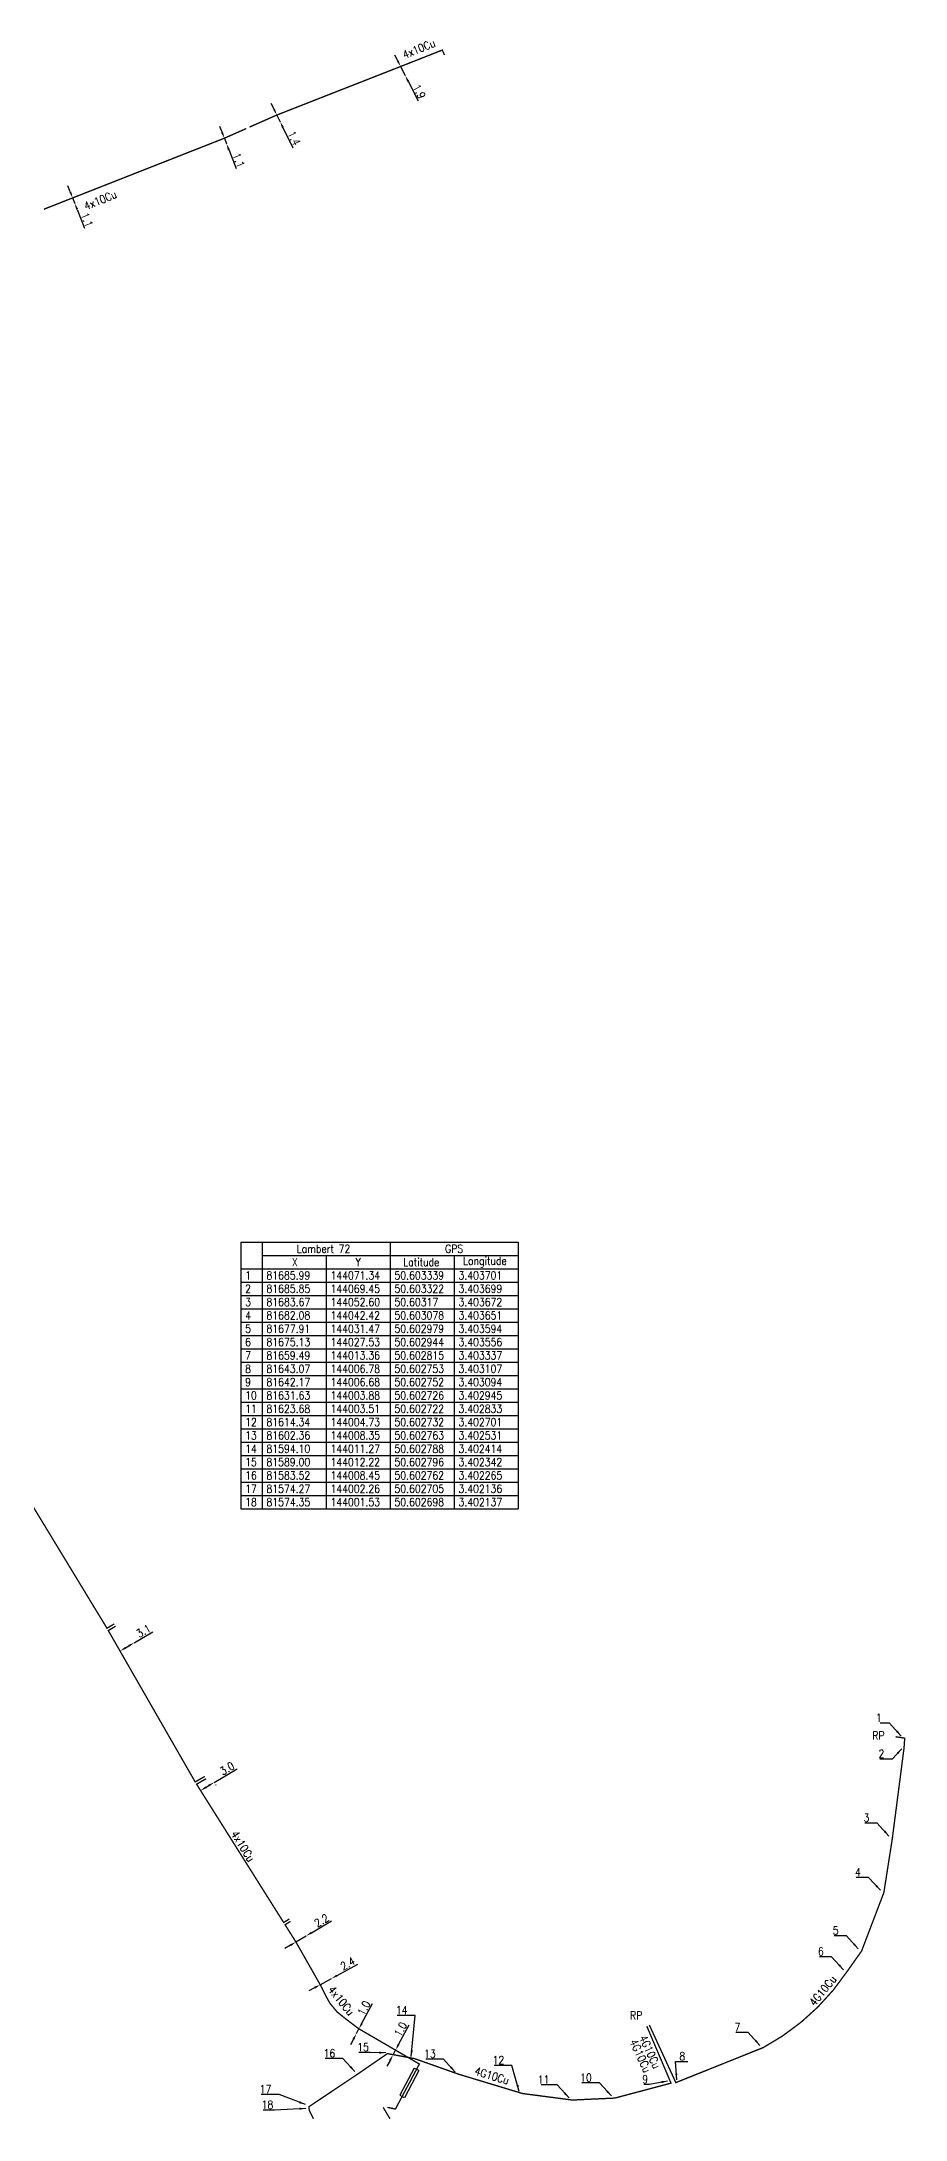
# Model space of a CAD drawing. Header units: millimetres. Extents: x 80999 to 81981, y 144000 to 144990.
# Drawn here: x 81524.1 to 81686.1, y 143999.9 to 144389.4 of the extents above; entities that cross this region are included whole.
import ezdxf
from ezdxf.enums import TextEntityAlignment as Align

# ---------------------------------------------------------------- set-up
doc = ezdxf.new("R2010")
doc.units = ezdxf.units.MM
doc.header["$PDMODE"] = 34
doc.linetypes.add('E_ST_Cu', pattern=[2000, 1000, 1000])
doc.layers.get('0').update_dxf_attribs({"linetype": 'CONTINUOUS'})
doc.layers.get('DEFPOINTS').update_dxf_attribs({"linetype": 'CONTINUOUS'})
doc.layers.add('E_100', color=3, linetype='CONTINUOUS')
doc.layers.add('E_400', color=7, linetype='CONTINUOUS')
doc.styles.get("Standard").update_dxf_attribs({"font": 'romans.shx', "width": 0.85})
doc.dimstyles.get("Standard").update_dxf_attribs({"dimtxt": 1.5, "dimasz": 1.2, "dimexe": 0.625, "dimexo": 0.625, "dimgap": 0.25, "dimtad": 1, "dimdec": 1, "dimzin": 0, "dimdsep": 46, "dimtxsty": 'Standard', "dimcen": -0.5, "dimadec": 0, "dimazin": 0, "dimtfac": 1, "dimtdec": 1, "dimtmove": 0, "dimatfit": 3, "dimfxl": 0, "dimtolj": 1, "dimtzin": 0, "dimarcsym": 0})

# ---------------------------------------------------------------- blocks, each defined once
blk = doc.blocks.new('*D35')
at = {"layer": 'DEFPOINTS', "color": 0, "linetype": 'Continuous', "transparency": 16777216}
for p in [(81529.97, 144360.09), (81530.37, 144359.07), (81530.37, 144359.07)]:
    blk.add_point(p, dxfattribs=at)
at = {"layer": 'E_100', "color": 0, "linetype": 'Continuous', "lineweight": -2, "transparency": 16777216}
for p, q in [((81529.53, 144361.21), (81529.09, 144362.33)), ((81529.97, 144360.09), (81530.37, 144359.07)), ((81530.55, 144360.32), (81530.55, 144360.32)), ((81530.81, 144357.95), (81532.21, 144354.39)), ((81530.95, 144359.3), (81530.95, 144359.3))]:
    blk.add_line(p, q, dxfattribs=at)
at = {"layer": 'E_100', "color": 0, "linetype": 'Continuous', "transparency": 16777216}
for points in [[(81529.72, 144361.28), (81529.35, 144361.14), (81529.97, 144360.09)], [(81531, 144358.03), (81530.62, 144357.88), (81530.37, 144359.07)]]:
    blk.add_solid(points, dxfattribs=at)
at = {"layer": 'E_100', "color": 0, "linetype": 'Continuous', "transparency": 16777216, "insert": (81532.66, 144355.98), "char_height": 1.5, "attachment_point": 5, "rotation": 291.4291}
blk.add_mtext('\\A1;1.1', dxfattribs=at)
blk = doc.blocks.new('*D36')
at = {"layer": 'DEFPOINTS', "color": 0, "linetype": 'Continuous', "transparency": 16777216}
for p in [(81558.42, 144371.28), (81558.82, 144370.25), (81558.82, 144370.25)]:
    blk.add_point(p, dxfattribs=at)
at = {"layer": 'E_100', "color": 0, "linetype": 'Continuous', "lineweight": -2, "transparency": 16777216}
for p, q in [((81557.98, 144372.4), (81557.54, 144373.51)), ((81558.42, 144371.28), (81558.82, 144370.25)), ((81559.26, 144369.14), (81560.66, 144365.58))]:
    blk.add_line(p, q, dxfattribs=at)
at = {"layer": 'E_100', "color": 0, "linetype": 'Continuous', "transparency": 16777216}
for points in [[(81558.17, 144372.47), (81557.79, 144372.32), (81558.42, 144371.28)], [(81559.44, 144369.21), (81559.07, 144369.06), (81558.82, 144370.25)]]:
    blk.add_solid(points, dxfattribs=at)
at = {"layer": 'E_100', "color": 0, "linetype": 'Continuous', "transparency": 16777216, "insert": (81561.11, 144367.16), "char_height": 1.5, "attachment_point": 5, "rotation": 291.4291}
blk.add_mtext('\\A1;1.1', dxfattribs=at)
blk = doc.blocks.new('*D37')
at = {"layer": 'DEFPOINTS', "color": 0, "linetype": 'Continuous', "transparency": 16777216}
for p in [(81568.26, 144375.63), (81568.88, 144374.38), (81568.88, 144374.38)]:
    blk.add_point(p, dxfattribs=at)
at = {"layer": 'E_100', "color": 0, "linetype": 'Continuous', "lineweight": -2, "transparency": 16777216}
for p, q in [((81567.73, 144376.71), (81567.21, 144377.79)), ((81568.26, 144375.63), (81568.88, 144374.38)), ((81569.4, 144373.3), (81571.27, 144369.48))]:
    blk.add_line(p, q, dxfattribs=at)
at = {"layer": 'E_100', "color": 0, "linetype": 'Continuous', "transparency": 16777216}
for points in [[(81567.91, 144376.8), (81567.55, 144376.62), (81568.26, 144375.63)], [(81569.58, 144373.39), (81569.22, 144373.21), (81568.88, 144374.38)]]:
    blk.add_solid(points, dxfattribs=at)
at = {"layer": 'E_100', "color": 0, "linetype": 'Continuous', "transparency": 16777216, "insert": (81571.5, 144371.29), "char_height": 1.5, "attachment_point": 5, "rotation": 296.0855}
blk.add_mtext('\\A1;1.4', dxfattribs=at)
blk = doc.blocks.new('*D38')
at = {"layer": 'DEFPOINTS', "color": 0, "linetype": 'Continuous', "transparency": 16777216}
for p in [(81591.47, 144384.73), (81592.33, 144383.03), (81592.33, 144383.03)]:
    blk.add_point(p, dxfattribs=at)
at = {"layer": 'E_100', "color": 0, "linetype": 'Continuous', "lineweight": -2, "transparency": 16777216}
for p, q in [((81590.93, 144385.8), (81590.38, 144386.87)), ((81591.47, 144384.73), (81592.33, 144383.03)), ((81592.87, 144381.96), (81594.73, 144378.28))]:
    blk.add_line(p, q, dxfattribs=at)
at = {"layer": 'E_100', "color": 0, "linetype": 'Continuous', "transparency": 16777216}
for points in [[(81591.1, 144385.89), (81590.75, 144385.71), (81591.47, 144384.73)], [(81593.05, 144382.05), (81592.69, 144381.87), (81592.33, 144383.03)]]:
    blk.add_solid(points, dxfattribs=at)
at = {"layer": 'E_100', "color": 0, "linetype": 'Continuous', "transparency": 16777216, "insert": (81594.96, 144380.04), "char_height": 1.5, "attachment_point": 5, "rotation": 296.8636}
blk.add_mtext('\\A1;1.9', dxfattribs=at)
blk = doc.blocks.new('*D41')
at = {"layer": 'DEFPOINTS', "color": 0, "linetype": 'Continuous', "transparency": 16777216}
for p in [(81590.51, 144012.87), (81590.04, 144011.99), (81590.04, 144011.99)]:
    blk.add_point(p, dxfattribs=at)
at = {"layer": 'E_100', "color": 0, "linetype": 'Continuous', "lineweight": -2, "transparency": 16777216}
for p, q in [((81591.07, 144013.93), (81593.04, 144017.63)), ((81590.04, 144011.99), (81590.51, 144012.87)), ((81589.48, 144010.93), (81588.91, 144009.87))]:
    blk.add_line(p, q, dxfattribs=at)
at = {"layer": 'E_100', "color": 0, "linetype": 'Continuous', "transparency": 16777216}
for points in [[(81590.9, 144014.02), (81591.25, 144013.84), (81590.51, 144012.87)], [(81589.3, 144011.02), (81589.65, 144010.83), (81590.04, 144011.99)]]:
    blk.add_solid(points, dxfattribs=at)
at = {"layer": 'E_100', "color": 0, "linetype": 'Continuous', "transparency": 16777216, "insert": (81591.45, 144016.78), "char_height": 1.5, "attachment_point": 5, "rotation": 62.0202}
blk.add_mtext('\\A1;1.0', dxfattribs=at)
blk = doc.blocks.new('*D42')
at = {"layer": 'DEFPOINTS', "color": 0, "linetype": 'Continuous', "transparency": 16777216}
for p in [(81583.65, 144016.86), (81583.18, 144015.97), (81583.18, 144015.97)]:
    blk.add_point(p, dxfattribs=at)
at = {"layer": 'E_100', "color": 0, "linetype": 'Continuous', "lineweight": -2, "transparency": 16777216}
for p, q in [((81584.21, 144017.92), (81586.18, 144021.62)), ((81583.18, 144015.97), (81583.65, 144016.86)), ((81582.62, 144014.91), (81582.05, 144013.85))]:
    blk.add_line(p, q, dxfattribs=at)
at = {"layer": 'E_100', "color": 0, "linetype": 'Continuous', "transparency": 16777216}
for points in [[(81584.04, 144018.01), (81584.39, 144017.82), (81583.65, 144016.86)], [(81582.44, 144015.01), (81582.79, 144014.82), (81583.18, 144015.97)]]:
    blk.add_solid(points, dxfattribs=at)
at = {"layer": 'E_100', "color": 0, "linetype": 'Continuous', "transparency": 16777216, "insert": (81584.59, 144020.76), "char_height": 1.5, "attachment_point": 5, "rotation": 62.0202}
blk.add_mtext('\\A1;1.0', dxfattribs=at)
blk = doc.blocks.new('*D43')
at = {"layer": 'DEFPOINTS', "color": 0, "linetype": 'Continuous', "transparency": 16777216}
for p in [(81576.39, 144025.13), (81578.49, 144026.28), (81578.49, 144026.28)]:
    blk.add_point(p, dxfattribs=at)
at = {"layer": 'E_100', "color": 0, "linetype": 'Continuous', "lineweight": -2, "transparency": 16777216}
for p, q in [((81579.55, 144026.86), (81583.44, 144028.98)), ((81575.33, 144024.56), (81574.28, 144023.99)), ((81576.39, 144025.13), (81578.49, 144026.28))]:
    blk.add_line(p, q, dxfattribs=at)
at = {"layer": 'E_100', "color": 0, "linetype": 'Continuous', "transparency": 16777216}
for points in [[(81575.24, 144024.74), (81575.43, 144024.38), (81576.39, 144025.13)], [(81579.45, 144027.03), (81579.64, 144026.68), (81578.49, 144026.28)]]:
    blk.add_solid(points, dxfattribs=at)
at = {"layer": 'E_100', "color": 0, "linetype": 'Continuous', "transparency": 16777216, "insert": (81581.54, 144029.08), "char_height": 1.5, "attachment_point": 5, "rotation": 28.5905}
blk.add_mtext('\\A1;2.4', dxfattribs=at)
blk = doc.blocks.new('*D44')
at = {"layer": 'DEFPOINTS', "color": 0, "linetype": 'Continuous', "transparency": 16777216}
for p in [(81571.84, 144033.14), (81573.73, 144034.27), (81573.73, 144034.27)]:
    blk.add_point(p, dxfattribs=at)
at = {"layer": 'E_100', "color": 0, "linetype": 'Continuous', "lineweight": -2, "transparency": 16777216}
for p, q in [((81574.76, 144034.88), (81578.51, 144037.12)), ((81570.81, 144032.52), (81569.78, 144031.91)), ((81571.84, 144033.14), (81573.73, 144034.27))]:
    blk.add_line(p, q, dxfattribs=at)
at = {"layer": 'E_100', "color": 0, "linetype": 'Continuous', "transparency": 16777216}
for points in [[(81570.71, 144032.69), (81570.91, 144032.35), (81571.84, 144033.14)], [(81574.66, 144035.05), (81574.86, 144034.71), (81573.73, 144034.27)]]:
    blk.add_solid(points, dxfattribs=at)
at = {"layer": 'E_100', "color": 0, "linetype": 'Continuous', "transparency": 16777216, "insert": (81576.64, 144037.17), "char_height": 1.5, "attachment_point": 5, "rotation": 30.8347}
blk.add_mtext('\\A1;2.2', dxfattribs=at)
blk = doc.blocks.new('*D45')
at = {"layer": 'DEFPOINTS', "color": 0, "linetype": 'Continuous', "transparency": 16777216}
for p in [(81553.86, 144061.69), (81556.43, 144063.22), (81556.53, 144063.07)]:
    blk.add_point(p, dxfattribs=at)
at = {"layer": 'E_100', "color": 0, "linetype": 'Continuous', "lineweight": -2, "transparency": 16777216}
for p, q in [((81556.53, 144063.07), (81560.81, 144065.62)), ((81554.18, 144061.15), (81554.27, 144060.99)), ((81554.98, 144062.15), (81555.5, 144062.45)), ((81556.75, 144062.69), (81556.85, 144062.53))]:
    blk.add_line(p, q, dxfattribs=at)
at = {"layer": 'E_100', "color": 0, "linetype": 'Continuous', "transparency": 16777216}
for points in [[(81554.88, 144062.32), (81555.08, 144061.97), (81553.95, 144061.53)], [(81555.39, 144062.63), (81555.6, 144062.28), (81556.53, 144063.07)]]:
    blk.add_solid(points, dxfattribs=at)
at = {"layer": 'E_100', "color": 0, "linetype": 'Continuous', "transparency": 16777216, "insert": (81558.93, 144065.67), "char_height": 1.5, "attachment_point": 5, "rotation": 30.8347}
blk.add_mtext('\\A1;3.0', dxfattribs=at)
blk = doc.blocks.new('*D46')
at = {"layer": 'DEFPOINTS', "color": 0, "linetype": 'Continuous', "transparency": 16777216}
for p in [(81538.86, 144087.68), (81541.53, 144089.25), (81541.53, 144089.25)]:
    blk.add_point(p, dxfattribs=at)
at = {"layer": 'E_100', "color": 0, "linetype": 'Continuous', "lineweight": -2, "transparency": 16777216}
for p, q in [((81541.53, 144089.25), (81544.98, 144091.29)), ((81539.9, 144088.29), (81540.5, 144088.64))]:
    blk.add_line(p, q, dxfattribs=at)
at = {"layer": 'E_100', "color": 0, "linetype": 'Continuous', "transparency": 16777216}
for points in [[(81539.8, 144088.46), (81540, 144088.12), (81538.86, 144087.68)], [(81540.4, 144088.82), (81540.6, 144088.47), (81541.53, 144089.25)]]:
    blk.add_solid(points, dxfattribs=at)
at = {"layer": 'E_100', "color": 0, "linetype": 'Continuous', "transparency": 16777216, "insert": (81543.27, 144091.44), "char_height": 1.5, "attachment_point": 5, "rotation": 30.5307}
blk.add_mtext('\\A1;3.1', dxfattribs=at)
blk = doc.blocks.new('Entete_Axe')
at = {"color": 7, "linetype": 'Continuous'}
for p, q in [((0, 0), (52, 0)), ((0, 0), (0, -5)), ((4, 0), (4, -5)), ((28, 0), (28, -5)), ((52, 0), (52, -5)), ((4, -2.5), (52, -2.5)), ((16, -2.5), (16, -5)), ((40, -2.5), (40, -5)), ((0, -5), (52, -5))]:
    blk.add_line(p, q, dxfattribs=at)
at = {"color": 7, "linetype": 'Continuous', "char_height": 1.5}
for s, insert, width, attachment_point in [('\\pi5.075;X', (4.5, -3.75), 11, 4), ('\\pi6.475;Lambert 72', (4, -0.5), 24, 1), ('\\pi5.0143;Y', (16.5, -3.75), 11, 4), ('\\pi1.9482;Latitude', (28.5, -3.75), 11, 4), ('\\pi10.3;GPS', (28, -0.5), 24, 1), ('\\pi1.1589;Longitude', (40.5, -3.75), 11, 4)]:
    blk.add_mtext(s, dxfattribs=dict(at, insert=insert, width=width, attachment_point=attachment_point))
blk = doc.blocks.new('Ligne_Axe')
at = {"color": 7, "linetype": 'Continuous'}
for p, q in [((0, 0), (52, 0)), ((0, 0), (0, -2.5)), ((4, 0), (4, -2.5)), ((16, 0), (16, -2.5)), ((28, 0), (28, -2.5)), ((40, 0), (40, -2.5)), ((52, 0), (52, -2.5)), ((0, -2.5), (52, -2.5))]:
    blk.add_line(p, q, dxfattribs=at)
at = {"color": 7, "linetype": 'Continuous', "width": 0.85}
for tag, p in [('PT', (0.81, -1.25)), ('INSLX', (4.81, -1.25)), ('INSLY', (16.81, -1.25)), ('INSGX', (28.81, -1.25)), ('INSGY', (40.81, -1.25))]:
    blk.add_attdef(tag, text='', height=1.5, dxfattribs=at).set_placement(p, align=Align.MIDDLE_LEFT)

msp = doc.modelspace()

# ---------------------------------------------------------------- linework, layer by layer
at = {"layer": 'E_100', "linetype": 'E_ST_Cu', "const_width": 0.25, "flags": 128}
for points in [[(81563.14, 144373.37), (81568.26, 144375.63), (81591.47, 144384.73), (81599.27, 144387.8), (81599.73, 144386.87)], [(81524.58, 144357.97), (81529.97, 144360.09), (81558.42, 144371.28), (81562.53, 144373.1)], [(81537.4, 144092.55), (81536.41, 144091.95)], [(81637.62, 144017.37), (81642.17, 144006.68), (81642.17, 144006.68), (81631.63, 144003.88), (81623.68, 144003.51), (81614.34, 144004.73), (81602.36, 144008.35), (81594.1, 144011.27), (81589, 144012.22), (81583.52, 144008.45), (81574.27, 144002.26), (81574.35, 144001.53), (81575.13, 144000)], [(81589.48, 144000), (81588.19, 144002.14)]]:
    msp.add_lwpolyline(points, dxfattribs=at)
at = {"layer": 'E_100', "linetype": 'E_ST_Cu', "flags": 128}
for points in [[(81537.79, 144092.78, 0.25, 0.25, 0), (81536.41, 144091.95, 0.25, 0.25, 0), (81520.1, 144118.8, 0.25, 0.25, 0), (81521.64, 144119.74, 0, 0, 0)], [(81538.02, 144092.33, 0.25, 0.25, 0), (81536.66, 144091.52, 0.25, 0.25, 0), (81538.86, 144087.68, 0.25, 0.25, 0), (81552.95, 144063.15, 0.25, 0.25, 0), (81554.74, 144064.17, 0, 0, 0)], [(81555, 144063.74, 0.25, 0.25, 0), (81553.21, 144062.72, 0.25, 0.25, 0), (81553.86, 144061.69, 0.25, 0.25, 0), (81569.54, 144036.79, 0.25, 0.25, 0), (81570.61, 144037.47, 0, 0, 0)], [(81570.81, 144037, 0.25, 0.25, 0), (81569.8, 144036.37, 0.25, 0.25, 0), (81571.84, 144033.14, 0.25, 0.25, 0), (81576.39, 144025.13, 0.25, 0.25, 0), (81577.45, 144023.02, 0.25, 0.25, 0), (81578.22, 144021.65, 0.25, 0.25, 0), (81579.58, 144020.01, 0.25, 0.25, 0), (81581.27, 144018.65, 0.25, 0.25, 0), (81583.65, 144016.86, 0.25, 0.25, 0), (81590.51, 144012.87, 0.25, 0.25, 0), (81594.98, 144010.26, 0.25, 0.25, 0), (81590.5, 144001.82, 0.25, 0.25, 0), (81588.99, 144002.14, 0, 0, 0)]]:
    msp.add_lwpolyline(points, format="xyseb", dxfattribs=at)
at = {"layer": 'E_100', "linetype": 'E_ST_Cu', "const_width": 0.25, "flags": 128}
msp.add_lwpolyline([(81638.1, 144017.58), (81643.07, 144006.78), (81659.49, 144013.36), (81659.49, 144013.36, 0.121568), (81675.13, 144027.53), (81675.13, 144027.53), (81677.91, 144031.47), (81682.08, 144042.42), (81683.67, 144052.6), (81685.85, 144069.45), (81685.99, 144071.34), (81684.27, 144071.62)], format="xyb", dxfattribs=at)
at = {"layer": 'E_400', "color": 7}
for p, q in [((81594.01, 144009.51), (81591.31, 144004.42)), ((81594.9, 144009.04), (81592.2, 144003.95)), ((81594.01, 144009.51), (81594.46, 144009.27)), ((81594.9, 144009.04), (81594.46, 144009.27)), ((81591.31, 144004.42), (81591.75, 144004.19)), ((81592.2, 144003.95), (81591.75, 144004.19))]:
    msp.add_line(p, q, dxfattribs=at)

# ---------------------------------------------------------------- block references
at = {"layer": 'E_100', "color": 7}
msp.add_blockref('Entete_Axe', (81561.51, 144164.35), dxfattribs=at)
for p, values in [((81561.51, 144159.35), {'PT': '1', 'INSLX': '81685.99', 'INSLY': '144071.34', 'INSGX': '50.603339', 'INSGY': '3.403701'}), ((81561.51, 144156.85), {'PT': '2', 'INSLX': '81685.85', 'INSLY': '144069.45', 'INSGX': '50.603322', 'INSGY': '3.403699'}), ((81561.51, 144154.35), {'PT': '3', 'INSLX': '81683.67', 'INSLY': '144052.60', 'INSGX': '50.60317', 'INSGY': '3.403672'}), ((81561.51, 144151.85), {'PT': '4', 'INSLX': '81682.08', 'INSLY': '144042.42', 'INSGX': '50.603078', 'INSGY': '3.403651'}), ((81561.51, 144149.35), {'PT': '5', 'INSLX': '81677.91', 'INSLY': '144031.47', 'INSGX': '50.602979', 'INSGY': '3.403594'}), ((81561.51, 144146.85), {'PT': '6', 'INSLX': '81675.13', 'INSLY': '144027.53', 'INSGX': '50.602944', 'INSGY': '3.403556'}), ((81561.51, 144144.35), {'PT': '7', 'INSLX': '81659.49', 'INSLY': '144013.36', 'INSGX': '50.602815', 'INSGY': '3.403337'}), ((81561.51, 144141.85), {'PT': '8', 'INSLX': '81643.07', 'INSLY': '144006.78', 'INSGX': '50.602753', 'INSGY': '3.403107'}), ((81561.51, 144139.35), {'PT': '9', 'INSLX': '81642.17', 'INSLY': '144006.68', 'INSGX': '50.602752', 'INSGY': '3.403094'}), ((81561.51, 144136.85), {'PT': '10', 'INSLX': '81631.63', 'INSLY': '144003.88', 'INSGX': '50.602726', 'INSGY': '3.402945'}), ((81561.51, 144134.35), {'PT': '11', 'INSLX': '81623.68', 'INSLY': '144003.51', 'INSGX': '50.602722', 'INSGY': '3.402833'}), ((81561.51, 144131.85), {'PT': '12', 'INSLX': '81614.34', 'INSLY': '144004.73', 'INSGX': '50.602732', 'INSGY': '3.402701'}), ((81561.51, 144129.35), {'PT': '13', 'INSLX': '81602.36', 'INSLY': '144008.35', 'INSGX': '50.602763', 'INSGY': '3.402531'}), ((81561.51, 144126.85), {'PT': '14', 'INSLX': '81594.10', 'INSLY': '144011.27', 'INSGX': '50.602788', 'INSGY': '3.402414'}), ((81561.51, 144124.35), {'PT': '15', 'INSLX': '81589.00', 'INSLY': '144012.22', 'INSGX': '50.602796', 'INSGY': '3.402342'}), ((81561.51, 144121.85), {'PT': '16', 'INSLX': '81583.52', 'INSLY': '144008.45', 'INSGX': '50.602762', 'INSGY': '3.402265'}), ((81561.51, 144119.35), {'PT': '17', 'INSLX': '81574.27', 'INSLY': '144002.26', 'INSGX': '50.602705', 'INSGY': '3.402136'}), ((81561.51, 144116.85), {'PT': '18', 'INSLX': '81574.35', 'INSLY': '144001.53', 'INSGX': '50.602698', 'INSGY': '3.402137'})]:
    msp.add_blockref('Ligne_Axe', p, dxfattribs=at).add_auto_attribs(values)

# ---------------------------------------------------------------- texts
at = {"layer": 'E_100', "linetype": 'Continuous', "width": 0.85}
for s, rotation, p in [('4x10Cu', 22.1844, (81594.89, 144388.05)), ('4x10Cu', 22.1844, (81535.17, 144359.69)), ('4x10Cu', 301.7327, (81561.9, 144051.1)), ('4x10Cu', 309.1156, (81580.34, 144022.16)), ('4G10Cu', 50.4301, (81670.62, 144024.02)), ('4G10Cu', 294.7004, (81636.43, 144011.81)), ('4G10Cu', 294.7004, (81638.21, 144012.54)), ('4G10Cu', 343.1927, (81608.6, 144008.07))]:
    msp.add_text(s, height=1.5, rotation=rotation, dxfattribs=at).set_placement(p, align=Align.MIDDLE)
for p in [(81679.91, 144071.09), (81634.49, 144018.62)]:
    msp.add_text('RP', height=1.5, dxfattribs=at).set_placement(p)
at = {"layer": 'E_100', "color": 7, "linetype": 'Continuous', "char_height": 1.5}
for s, insert, attachment_point in [('\\A1;1', (81681.67, 144074.43), 9), ('\\A1;2', (81682.17, 144067.69), 9), ('\\A1;3', (81679.36, 144055.68), 9), ('\\A1;4', (81677.77, 144045.5), 9), ('\\A1;5', (81673.6, 144034.55), 9), ('\\A1;6', (81670.81, 144030.62), 9), ('\\A1;14', (81592.77, 144019.63), 9), ('\\A1;7', (81655.18, 144016.44), 9), ('\\A1;16', (81579.2, 144011.53), 9), ('\\A1;15', (81585.51, 144012.69), 9), ('\\A1;13', (81598.05, 144011.44), 9), ('\\A1;12', (81610.9, 144010.25), 9), ('\\A1;8', (81643.73, 144010.98), 7), ('\\A1;17', (81567.22, 144004.82), 9), ('\\A1;11', (81619.37, 144006.59), 9), ('\\A1;10', (81627.31, 144006.96), 9), ('\\A1;9', (81637.86, 144006.67), 9), ('\\A1;18', (81567.6, 144001.88), 9)]:
    msp.add_mtext(s, dxfattribs=dict(at, insert=insert, attachment_point=attachment_point))

# ---------------------------------------------------------------- dimensions: what is measured, and where the dimension line sits
at = {"layer": 'E_100', "linetype": 'Continuous'}
for base, p1, p2, angle, picture, middle in [((81592.33, 144383.03), (81591.47, 144384.73), (81592.33, 144383.03), 116.8636, '*D38', (81594.07, 144379.58)), ((81568.88, 144374.38), (81568.26, 144375.63), (81568.88, 144374.38), 116.0855, '*D37', (81570.6, 144370.85)), ((81558.82, 144370.25), (81558.42, 144371.28), (81558.82, 144370.25), 111.4291, '*D36', (81560.18, 144366.8)), ((81530.37, 144359.07), (81529.97, 144360.09), (81530.37, 144359.07), 111.4291, '*D35', (81531.73, 144355.61)), ((81541.53, 144089.25), (81538.86, 144087.68), (81541.53, 144089.25), 210.5307, '*D46', (81543.78, 144090.58)), ((81556.53, 144063.07), (81553.86, 144061.69), (81556.43, 144063.22), 210.8347, '*D45', (81559.45, 144064.81)), ((81573.73, 144034.27), (81571.84, 144033.14), (81573.73, 144034.27), 210.8347, '*D44', (81577.15, 144036.31)), ((81578.49, 144026.28), (81576.39, 144025.13), (81578.49, 144026.28), 208.5905, '*D43', (81582.02, 144028.2)), ((81583.18, 144015.97), (81583.65, 144016.86), (81583.18, 144015.97), 62.0202, '*D42', (81585.48, 144020.3)), ((81590.04, 144011.99), (81590.51, 144012.87), (81590.04, 144011.99), 62.0202, '*D41', (81592.34, 144016.31))]:
    dim = msp.add_linear_dim(base=base, p1=p1, p2=p2, angle=angle, dimstyle='Standard', dxfattribs=at)
    dim.commit()
    dim.dimension.update_dxf_attribs({"geometry": picture, "text_midpoint": middle, "dimtype": 160})

# ---------------------------------------------------------------- leaders
at = {"layer": 'E_100', "color": 7, "linetype": 'Continuous', "annotation_type": 0, "has_hookline": 1}
for points, hookline_direction, text_width in [([(81685.35, 144071.75), (81683.12, 144074.18), (81681.92, 144074.18)], 1, 0.304), ([(81685.46, 144069.38), (81683.62, 144067.44), (81682.42, 144067.44)], 1, 0.85), ([(81683.03, 144053.01), (81680.81, 144055.43), (81679.61, 144055.43)], 1, 0.85), ([(81681.44, 144042.83), (81679.22, 144045.25), (81678.02, 144045.25)], 1, 0.911), ([(81677.27, 144031.87), (81675.05, 144034.3), (81673.85, 144034.3)], 1, 0.85), ([(81674.49, 144027.94), (81672.26, 144030.37), (81671.06, 144030.37)], 1, 0.789), ([(81593.46, 144011.67), (81594.22, 144019.38), (81593.02, 144019.38)], 1, 1.94), ([(81658.85, 144013.76), (81656.63, 144016.19), (81655.43, 144016.19)], 1, 0.85), ([(81582.88, 144008.86), (81580.65, 144011.28), (81579.45, 144011.28)], 1, 1.88), ([(81588.68, 144012.36), (81585.76, 144012.44)], 1, 1.88), ([(81601.72, 144008.76), (81599.5, 144011.19), (81598.3, 144011.19)], 1, 1.88), ([(81613.7, 144005.14), (81612.35, 144010), (81611.15, 144010)], 1, 1.88), ([(81643.23, 144007.27), (81643, 144010.73), (81644.2, 144010.73)], 0, 0.85), ([(81623.04, 144003.92), (81620.82, 144006.34), (81619.62, 144006.34)], 1, 1.52), ([(81630.99, 144004.28), (81628.76, 144006.71), (81627.56, 144006.71)], 1, 1.88), ([(81641.53, 144007.08), (81638.11, 144006.42)], 1, 0.789), ([(81573.63, 144002.67), (81568.67, 144004.57), (81567.47, 144004.57)], 1, 1.88), ([(81573.71, 144001.94), (81567.85, 144001.63)], 1, 1.88)]:
    msp.add_leader(points, dimstyle='Standard', dxfattribs=dict(at, hookline_direction=hookline_direction, text_width=text_width))

doc.saveas('drawing.dxf')
